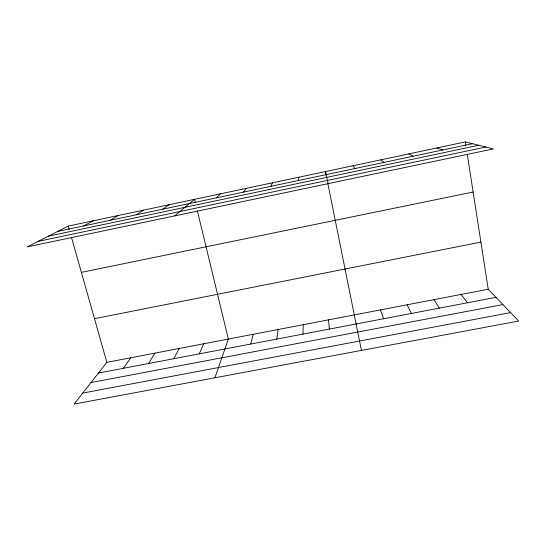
<?xml version="1.0" encoding="UTF-8"?>
<svg xmlns="http://www.w3.org/2000/svg" width="546" height="546" viewBox="0 0 546 546"><rect width="100%" height="100%" fill="white"/><g stroke="black" fill="none" stroke-linecap="round" stroke-linejoin="round"><path stroke-width="0.82" d="M302.969 334.104L303.262 324.693M276.761 339.093L278.119 329.518M298.403 180.508L298.908 177.204M250.744 344.048L253.153 334.302M214.919 377.777L228.351 339.059L197.372 210.865M199.263 353.856L203.719 343.782M270.871 186.329L272.543 182.794M173.792 358.708L179.259 348.471M148.498 363.527L154.955 353.132M123.389 368.304L130.822 357.76M243.543 192.11L246.369 188.343M488.22 289.23L106.845 362.353L74.106 404.074L518.7 321.048L488.22 289.23L467.315 154.552M216.414 197.85L220.379 193.85M174.597 215.923L194.581 199.317L195.379 202.621M162.769 209.2L168.96 204.75M136.241 214.81L143.523 210.142M109.91 220.379L118.264 215.493M83.77 225.907L93.182 220.809M68.277 226.092L27.3 246.888L493.393 148.894L465.356 141.926L68.277 226.092L69.185 229.306M57.821 231.395L472.461 143.687M48.505 236.125L478.815 145.27M38.159 241.38L485.913 147.031M81.374 272.372L473.129 192.035M94.485 318.687L480.903 242.096M98.451 373.055L495.986 297.345M90.991 382.562L502.914 304.572M82.733 393.079L510.612 312.612M436.95 147.946L442.731 149.979M408.763 153.917L413.24 156.217M380.787 159.848L383.981 162.408M460.995 294.451L467.553 302.757M353.016 165.738L354.948 168.543M433.974 299.631L439.339 308.128M407.145 304.777L411.329 313.465M380.507 309.882L383.531 318.762M71.465 237.346L106.845 362.353M328.166 183.633L325.457 171.574L326.112 174.85M361.425 350.416L327.743 183.04M465.356 141.926L465.875 145.291M328.569 319.84L329.361 329.074"/></g></svg>
